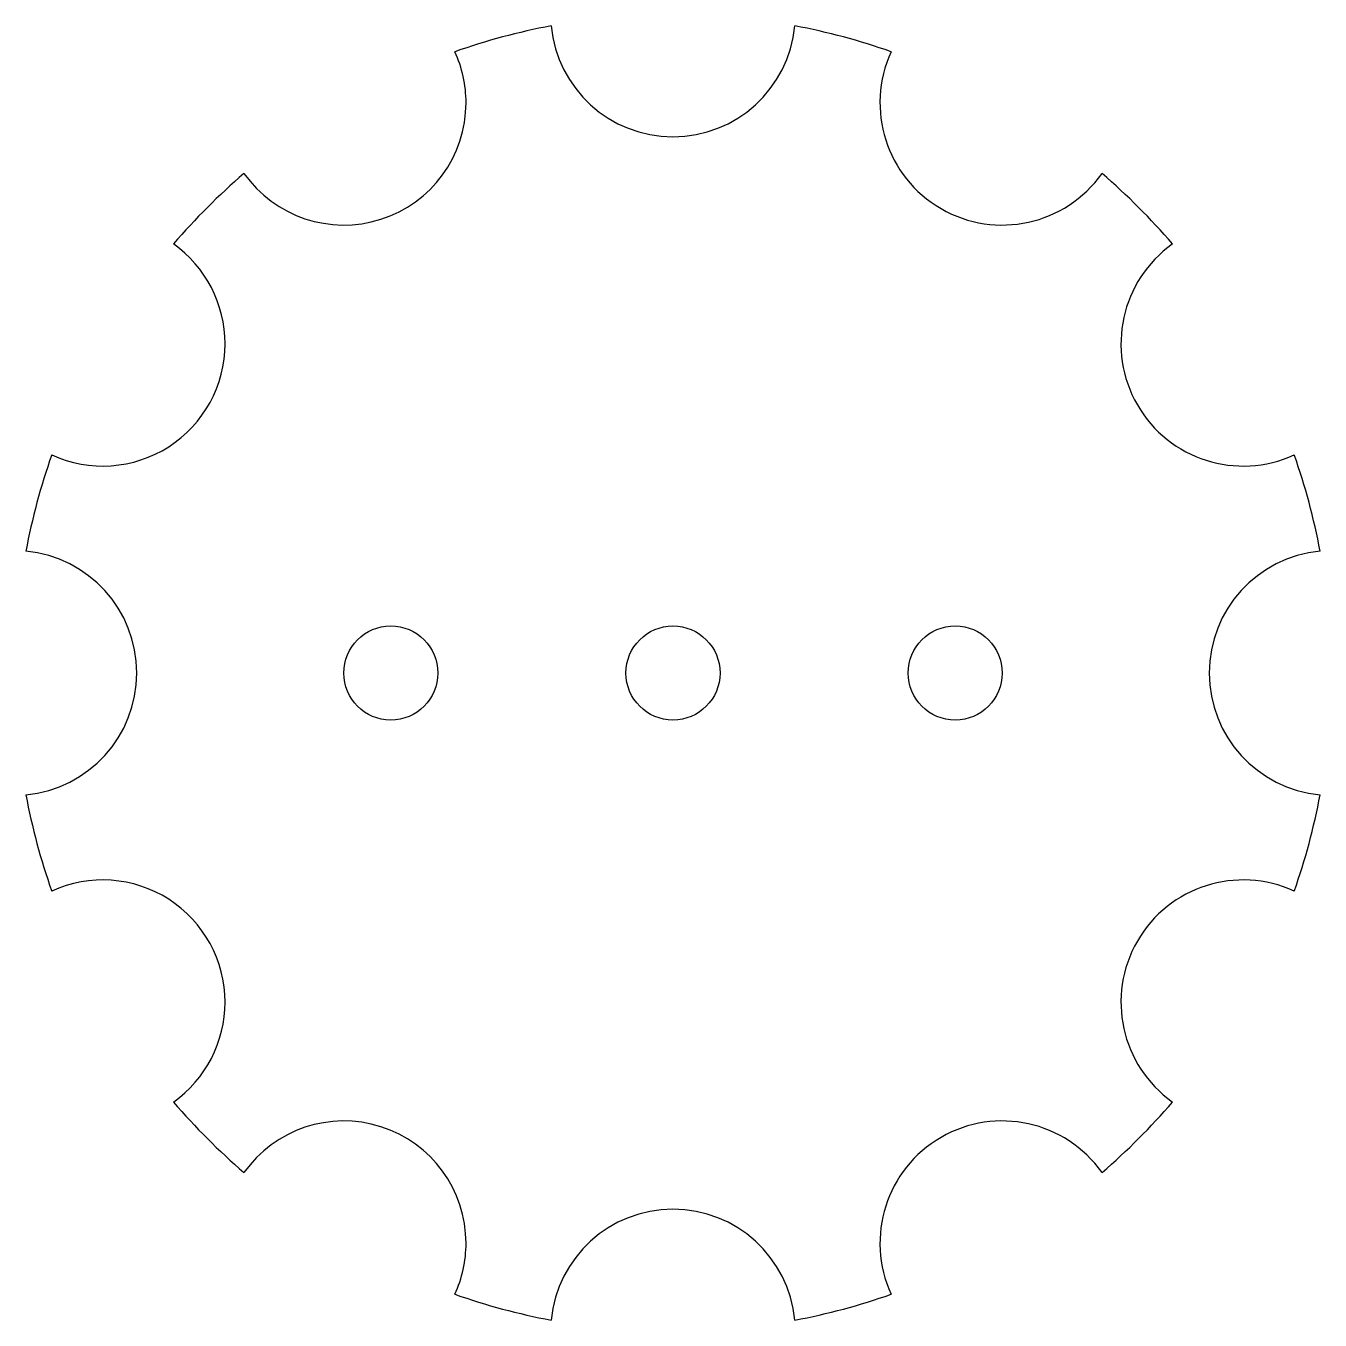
# Model space of a CAD drawing. Extents: x -34.4 to 34.4, y -34.4 to 34.4.
import ezdxf

# ---------------------------------------------------------------- set-up
doc = ezdxf.new("R2010")
doc.units = 0
doc.layers.add('Shape', color=7, linetype='CONTINUOUS')

msp = doc.modelspace()

# ---------------------------------------------------------------- linework, layer by layer
at = {"layer": 'Shape'}
for p, q in [((-6.47192, 34.3964), (-6.47192, 34.3964, 1)), ((-6.47192, 34.3964), (-6.47192, 34.3964, 1)), ((6.47192, 34.3964), (6.47192, 34.3964, 1)), ((6.47192, 34.3964), (6.47192, 34.3964, 1)), ((-11.5934, 33.0241), (-11.5934, 33.0241, 1)), ((-11.5934, 33.0241), (-11.5934, 33.0241, 1)), ((11.5934, 33.0241), (11.5934, 33.0241, 1)), ((11.5934, 33.0241), (11.5934, 33.0241, 1)), ((-11, 30.3109), (-11, 30.3109, 1)), ((-11, 30.3109), (-11, 30.3109, 1)), ((-22.8031, 26.5522), (-22.8031, 26.5522, 1)), ((-22.8031, 26.5522), (-22.8031, 26.5522, 1)), ((22.8031, 26.5522), (22.8031, 26.5522, 1)), ((22.8031, 26.5522), (22.8031, 26.5522, 1)), ((-26.5522, 22.8031), (-26.5522, 22.8031, 1)), ((-26.5522, 22.8031), (-26.5522, 22.8031, 1)), ((26.5522, 22.8031), (26.5522, 22.8031, 1)), ((26.5522, 22.8031), (26.5522, 22.8031, 1)), ((-23.8109, 17.5), (-23.8109, 17.5, 1)), ((-23.8109, 17.5), (-23.8109, 17.5, 1)), ((-33.0241, 11.5934), (-33.0241, 11.5934, 1)), ((-33.0241, 11.5934), (-33.0241, 11.5934, 1)), ((33.0241, 11.5934), (33.0241, 11.5934, 1)), ((33.0241, 11.5934), (33.0241, 11.5934, 1)), ((-34.3964, 6.47192), (-34.3964, 6.47192, 1)), ((-34.3964, 6.47192), (-34.3964, 6.47192, 1)), ((34.3964, 6.47192), (34.3964, 6.47192, 1)), ((34.3964, 6.47192), (34.3964, 6.47192, 1)), ((-28.5, 0), (-28.5, 0, 1)), ((-28.5, 0), (-28.5, 0, 1)), ((-12.5, 0), (-12.5, 0, 1)), ((-12.5, 0), (-12.5, 0, 1)), ((2.5, 0), (2.5, 0, 1)), ((2.5, 0), (2.5, 0, 1)), ((17.5, 0), (17.5, 0, 1)), ((17.5, 0), (17.5, 0, 1)), ((-34.3964, -6.47192), (-34.3964, -6.47192, 1)), ((-34.3964, -6.47192), (-34.3964, -6.47192, 1)), ((34.3964, -6.47192), (34.3964, -6.47192, 1)), ((34.3964, -6.47192), (34.3964, -6.47192, 1)), ((-33.0241, -11.5934), (-33.0241, -11.5934, 1)), ((-33.0241, -11.5934), (-33.0241, -11.5934, 1)), ((33.0241, -11.5934), (33.0241, -11.5934, 1)), ((33.0241, -11.5934), (33.0241, -11.5934, 1)), ((-23.8109, -17.5), (-23.8109, -17.5, 1)), ((-23.8109, -17.5), (-23.8109, -17.5, 1)), ((-26.5522, -22.8031), (-26.5522, -22.8031, 1)), ((-26.5522, -22.8031), (-26.5522, -22.8031, 1)), ((26.5522, -22.8031), (26.5522, -22.8031, 1)), ((26.5522, -22.8031), (26.5522, -22.8031, 1)), ((-22.8031, -26.5522), (-22.8031, -26.5522, 1)), ((-22.8031, -26.5522), (-22.8031, -26.5522, 1)), ((22.8031, -26.5522), (22.8031, -26.5522, 1)), ((22.8031, -26.5522), (22.8031, -26.5522, 1)), ((-11, -30.3109), (-11, -30.3109, 1)), ((-11, -30.3109), (-11, -30.3109, 1)), ((-11.5934, -33.0241), (-11.5934, -33.0241, 1)), ((-11.5934, -33.0241), (-11.5934, -33.0241, 1)), ((11.5934, -33.0241), (11.5934, -33.0241, 1)), ((11.5934, -33.0241), (11.5934, -33.0241, 1)), ((-6.47192, -34.3964), (-6.47192, -34.3964, 1)), ((-6.47192, -34.3964), (-6.47192, -34.3964, 1)), ((6.47192, -34.3964), (6.47192, -34.3964, 1)), ((6.47192, -34.3964), (6.47192, -34.3964, 1))]:
    msp.add_line(p, q, dxfattribs=at)
for centre in [(-15, 0), (-15, 0), (-15, 0), (-15, 0), (0, 0), (0, 0), (0, 0), (0, 0), (15, 0), (15, 0), (15, 0), (15, 0)]:
    msp.add_circle(centre, 2.5, dxfattribs=at)
for centre, radius, start, end in [((0, 35, 1), 6.5, -174.672, -5.328), ((0, 35), 6.5, -174.672, -5.328), ((0, 35, 1), 6.5, -174.672, -5.328), ((0, 35), 6.5, -174.672, -5.328), ((0, 0, 1), 35, 100.656, 109.344), ((0, 0), 35, 100.656, 109.344), ((0, 0, 1), 35, 100.656, 109.344), ((0, 0), 35, 100.656, 109.344), ((0, 0, 1), 35, 70.656, 79.344), ((0, 0), 35, 70.656, 79.344), ((0, 0, 1), 35, 70.656, 79.344), ((0, 0), 35, 70.656, 79.344), ((-17.5, 30.3109, 1), 6.5, 0, 24.672), ((-17.5, 30.3109), 6.5, 0, 24.672), ((-17.5, 30.3109, 1), 6.5, 0, 24.672), ((-17.5, 30.3109), 6.5, 0, 24.672), ((17.5, 30.3109, 1), 6.5, 155.328, -35.328), ((17.5, 30.3109), 6.5, 155.328, -35.328), ((17.5, 30.3109, 1), 6.5, 155.328, -35.328), ((17.5, 30.3109), 6.5, 155.328, -35.328), ((-17.5, 30.3109, 1), 6.5, -144.672, 0), ((-17.5, 30.3109), 6.5, -144.672, 0), ((-17.5, 30.3109), 6.5, -144.672, 0), ((-17.5, 30.3109, 1), 6.5, -144.672, 0), ((0, 0, 1), 35, 130.656, 139.344), ((0, 0), 35, 130.656, 139.344), ((0, 0, 1), 35, 130.656, 139.344), ((0, 0), 35, 130.656, 139.344), ((0, 0, 1), 35, 40.656, 49.344), ((0, 0), 35, 40.656, 49.344), ((0, 0, 1), 35, 40.656, 49.344), ((0, 0), 35, 40.656, 49.344), ((-30.3109, 17.5, 1), 6.5, 0, 54.672), ((-30.3109, 17.5), 6.5, 0, 54.672), ((-30.3109, 17.5, 1), 6.5, 0, 54.672), ((-30.3109, 17.5), 6.5, 0, 54.672), ((30.3109, 17.5, 1), 6.5, 125.328, -65.328), ((30.3109, 17.5, 1), 6.5, 125.328, -65.328), ((30.3109, 17.5), 6.5, 125.328, -65.328), ((30.3109, 17.5), 6.5, 125.328, -65.328), ((-30.3109, 17.5, 1), 6.5, -114.672, 0), ((-30.3109, 17.5), 6.5, -114.672, 0), ((-30.3109, 17.5), 6.5, -114.672, 0), ((-30.3109, 17.5, 1), 6.5, -114.672, 0), ((0, 0, 1), 35, 160.656, 169.344), ((0, 0), 35, 160.656, 169.344), ((0, 0, 1), 35, 160.656, 169.344), ((0, 0), 35, 160.656, 169.344), ((0, 0, 1), 35, 10.656, 19.344), ((0, 0), 35, 10.656, 19.344), ((0, 0, 1), 35, 10.656, 19.344), ((0, 0), 35, 10.656, 19.344), ((-35, 0, 1), 6.5, 0, 84.672), ((-35, 0), 6.5, 0, 84.672), ((-35, 0, 1), 6.5, 0, 84.672), ((-35, 0), 6.5, 0, 84.672), ((35, 0, 1), 6.5, 95.328, -95.328), ((35, 0), 6.5, 95.328, -95.328), ((35, 0, 1), 6.5, 95.328, -95.328), ((35, 0), 6.5, 95.328, -95.328), ((-35, 0, 1), 6.5, -84.672, 0), ((-35, 0), 6.5, -84.672, 0), ((-35, 0), 6.5, -84.672, 0), ((-35, 0, 1), 6.5, -84.672, 0), ((0, 0, 1), 35, -169.344, -160.656), ((0, 0), 35, -169.344, -160.656), ((0, 0, 1), 35, -169.344, -160.656), ((0, 0), 35, -169.344, -160.656), ((0, 0, 1), 35, -19.344, -10.656), ((0, 0), 35, -19.344, -10.656), ((0, 0, 1), 35, -19.344, -10.656), ((0, 0), 35, -19.344, -10.656), ((-30.3109, -17.5, 1), 6.5, 0, 114.672), ((-30.3109, -17.5), 6.5, 0, 114.672), ((-30.3109, -17.5, 1), 6.5, 0, 114.672), ((-30.3109, -17.5), 6.5, 0, 114.672), ((30.3109, -17.5, 1), 6.5, 65.328, -125.328), ((30.3109, -17.5), 6.5, 65.328, -125.328), ((30.3109, -17.5, 1), 6.5, 65.328, -125.328), ((30.3109, -17.5), 6.5, 65.328, -125.328), ((-30.3109, -17.5, 1), 6.5, -54.672, 0), ((-30.3109, -17.5), 6.5, -54.672, 0), ((-30.3109, -17.5), 6.5, -54.672, 0), ((-30.3109, -17.5, 1), 6.5, -54.672, 0), ((0, 0, 1), 35, -139.344, -130.656), ((0, 0), 35, -139.344, -130.656), ((0, 0, 1), 35, -139.344, -130.656), ((0, 0), 35, -139.344, -130.656), ((0, 0, 1), 35, -49.344, -40.656), ((0, 0), 35, -49.344, -40.656), ((0, 0, 1), 35, -49.344, -40.656), ((0, 0), 35, -49.344, -40.656), ((-17.5, -30.3109, 1), 6.5, 0, 144.672), ((-17.5, -30.3109), 6.5, 0, 144.672), ((-17.5, -30.3109, 1), 6.5, 0, 144.672), ((-17.5, -30.3109), 6.5, 0, 144.672), ((17.5, -30.3109, 1), 6.5, 35.328, -155.328), ((17.5, -30.3109), 6.5, 35.328, -155.328), ((17.5, -30.3109, 1), 6.5, 35.328, -155.328), ((17.5, -30.3109), 6.5, 35.328, -155.328), ((0, -35, 1), 6.5, 5.328, 174.672), ((0, -35), 6.5, 5.328, 174.672), ((0, -35, 1), 6.5, 5.328, 174.672), ((0, -35), 6.5, 5.328, 174.672), ((-17.5, -30.3109, 1), 6.5, -24.672, 0), ((-17.5, -30.3109), 6.5, -24.672, 0), ((-17.5, -30.3109), 6.5, -24.672, 0), ((-17.5, -30.3109, 1), 6.5, -24.672, 0), ((0, 0, 1), 35, -109.344, -100.656), ((0, 0), 35, -109.344, -100.656), ((0, 0, 1), 35, -109.344, -100.656), ((0, 0), 35, -109.344, -100.656), ((0, 0, 1), 35, -79.344, -70.656), ((0, 0), 35, -79.344, -70.656), ((0, 0, 1), 35, -79.344, -70.656), ((0, 0), 35, -79.344, -70.656)]:
    msp.add_arc(centre, radius, start, end, dxfattribs=at)

doc.saveas('drawing.dxf')
